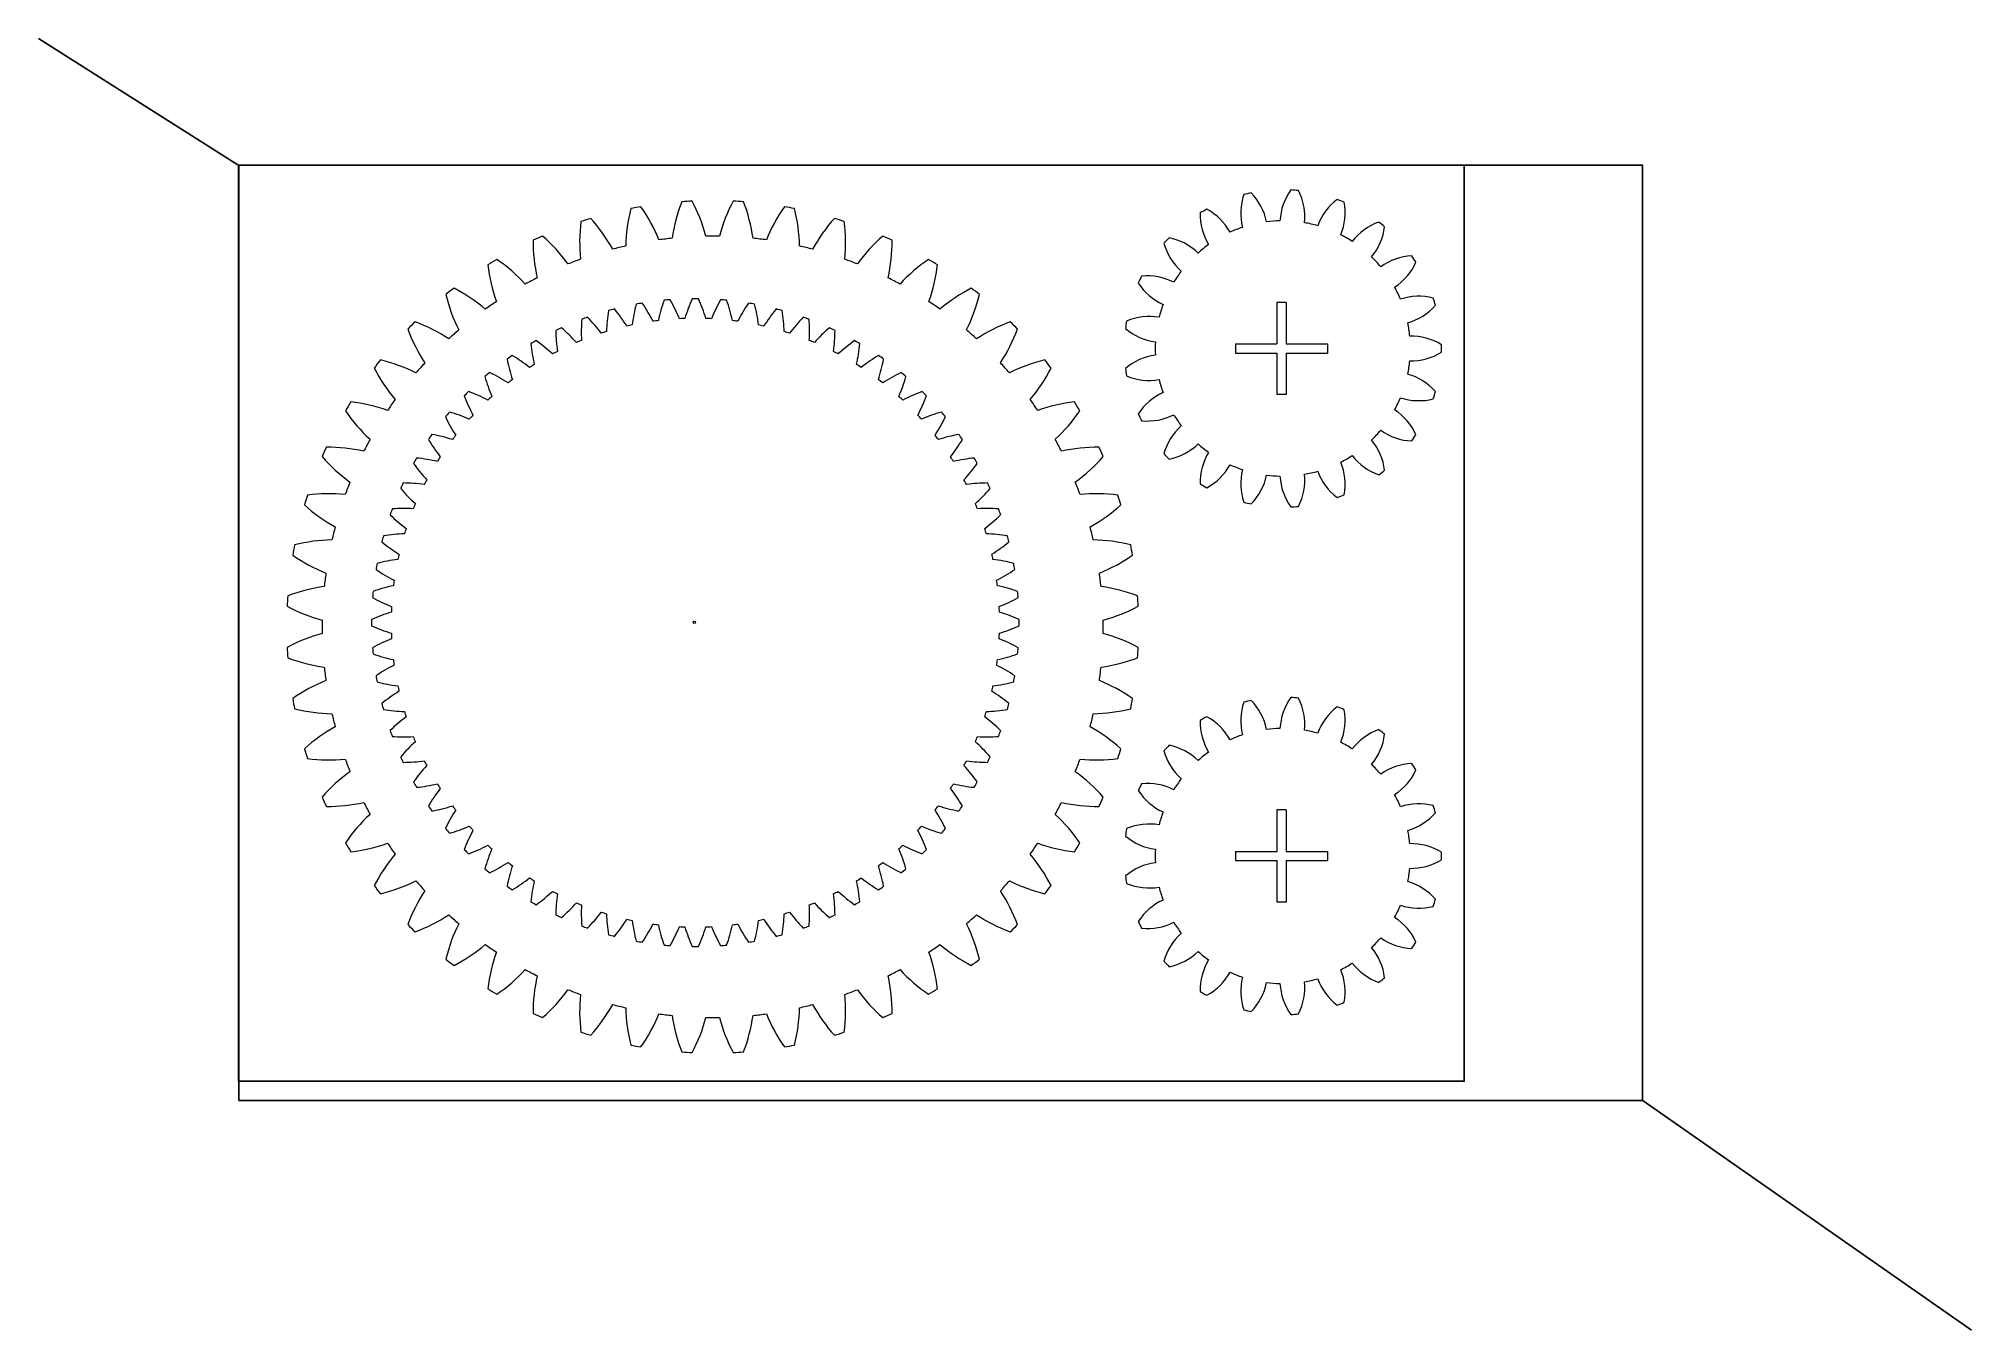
# Model space of a CAD drawing. Header units: millimetres. Extents: x 2960 to 3590, y 3551 to 3972.
import ezdxf

# ---------------------------------------------------------------- set-up
doc = ezdxf.new("R2010")
doc.units = ezdxf.units.MM

msp = doc.modelspace()

# ---------------------------------------------------------------- linework, layer by layer
at = {"color": 0}
for p, q in [((3025.17, 3930.49), (2959.9, 3971.82)), ((3483.37, 3625.53), (3590.44, 3550.65))]:
    msp.add_line(p, q, dxfattribs=at)
at = {"color": 1, "lineweight": 0}
for p, q in [((3363.85, 3885.8), (3363.85, 3872.3)), ((3366.85, 3885.8), (3363.85, 3885.8)), ((3366.85, 3885.8), (3366.85, 3872.3)), ((3350.35, 3872.3), (3363.85, 3872.3)), ((3350.35, 3872.3), (3350.35, 3869.3)), ((3366.85, 3872.3), (3380.35, 3872.3)), ((3380.35, 3872.3), (3380.35, 3869.3)), ((3350.35, 3869.3), (3363.85, 3869.3)), ((3363.85, 3869.3), (3363.85, 3855.8)), ((3366.85, 3869.3), (3380.35, 3869.3)), ((3366.85, 3869.3), (3366.85, 3855.8)), ((3366.85, 3855.8), (3363.85, 3855.8)), ((3363.85, 3720.31), (3363.85, 3706.81)), ((3366.85, 3720.31), (3363.85, 3720.31)), ((3366.85, 3720.31), (3366.85, 3706.81)), ((3350.35, 3706.81), (3363.85, 3706.81)), ((3350.35, 3706.81), (3350.35, 3703.81)), ((3350.35, 3703.81), (3363.85, 3703.81)), ((3363.85, 3703.81), (3363.85, 3690.31)), ((3366.85, 3706.81), (3380.35, 3706.81)), ((3366.85, 3703.81), (3380.35, 3703.81)), ((3366.85, 3703.81), (3366.85, 3690.31)), ((3380.35, 3706.81), (3380.35, 3703.81)), ((3366.85, 3690.31), (3363.85, 3690.31))]:
    msp.add_line(p, q, dxfattribs=at)
for points in [[(3025.12, 3930.6), (3025.12, 3631.85), (3424.99, 3631.85), (3424.99, 3930.6)], [(3025.18, 3625.56), (3483.18, 3625.56), (3483.18, 3930.56), (3025.18, 3930.56)]]:
    msp.add_lwpolyline(points, close=True)
msp.add_circle((3173.79, 3781.52), 0.392, dxfattribs=at)
for centre, radius, start, end in [((3383.75, 3911.41), 18.9, 144.13245, 176.95243), ((3365.8, 3870.8), 51.75, 84.34938, 87.07919), ((3354.1, 3913.63), 18.9, 354.47614, 27.29612), ((3204.96, 3903.25), 53.53, 165.75462, 178.94321), ((3179.79, 3780.03), 138.98, 99.68834, 101.08089), ((3112.56, 3886.31), 53.53, 21.82602, 35.01461), ((3219.63, 3899.31), 53.53, 158.83154, 172.02013), ((3179.79, 3780.03), 138.98, 92.76526, 94.15781), ((3125.86, 3893.64), 53.53, 14.90294, 28.09154), ((3233.72, 3893.64), 53.53, 151.90846, 165.09706), ((3179.79, 3780.03), 138.98, 85.84219, 87.23474), ((3139.95, 3899.31), 53.53, 7.97987, 21.16846), ((3247.02, 3886.31), 53.53, 144.98539, 158.17398), ((3179.79, 3780.03), 138.98, 78.91911, 80.31166), ((3154.61, 3903.25), 53.53, 1.05679, 14.24538), ((3365.8, 3870.8), 51.75, 118.6351, 121.3649), ((3332.01, 3899.59), 18.9, 28.76185, 61.58184), ((3370.99, 3914.89), 18.9, 161.2753, 194.09529), ((3365.8, 3870.8), 51.75, 101.49224, 104.22205), ((3342, 3908.28), 18.9, 11.619, 44.43898), ((3394.93, 3904.31), 18.9, 126.98959, 159.80957), ((3365.8, 3870.8), 51.75, 67.20653, 69.93633), ((3367.25, 3915.17), 18.9, 337.33328, 10.15327), ((3189.93, 3905.38), 53.53, 172.6777, 185.86629), ((3179.79, 3780.03), 138.98, 106.61142, 108.00397), ((3100.24, 3877.43), 53.53, 28.7491, 41.93769), ((3259.34, 3877.43), 53.53, 138.06231, 151.2509), ((3179.79, 3780.03), 138.98, 71.99603, 73.38858), ((3169.65, 3905.38), 53.53, 354.13371, 7.3223), ((3357.76, 3914.46), 18.9, 178.41816, 211.23815), ((3365.8, 3870.8), 41.62, 108.40969, 114.44745), ((3365.8, 3870.8), 41.62, 91.26684, 97.30459), ((3365.8, 3870.8), 41.62, 74.12398, 80.16173), ((3403.51, 3894.24), 18.9, 109.84673, 142.66672), ((3380.26, 3912.78), 18.9, 320.19043, 353.01041), ((3365.8, 3870.8), 51.75, 50.06367, 52.79347), ((3174.75, 3905.69), 53.53, 179.60077, 192.78936), ((3179.79, 3780.03), 138.98, 113.53449, 114.92705), ((3089.08, 3867.13), 53.53, 35.67217, 48.86077), ((3179.79, 3780.03), 127.39, 102.85699, 104.83532), ((3179.79, 3780.03), 127.39, 95.93391, 97.91224), ((3179.79, 3780.03), 127.39, 89.01084, 90.98916), ((3179.79, 3780.03), 127.39, 82.08776, 84.06609), ((3179.79, 3780.03), 127.39, 75.16468, 77.14301), ((3270.5, 3867.13), 53.53, 131.13923, 144.32783), ((3179.79, 3780.03), 138.98, 65.07295, 66.46551), ((3184.83, 3905.69), 53.53, 347.21064, 0.39923), ((3365.8, 3870.8), 51.75, 135.77795, 138.50776), ((3345.25, 3910.15), 18.9, 195.56102, 228.381), ((3325.02, 3888.35), 18.9, 45.90471, 78.7247), ((3365.8, 3870.8), 41.62, 125.55255, 131.59031), ((3365.8, 3870.8), 41.62, 56.98112, 63.01888), ((3179.79, 3780.03), 138.98, 120.45757, 121.85012), ((3159.64, 3904.17), 53.53, 186.52385, 199.71244), ((3079.24, 3855.56), 53.53, 42.59525, 55.78384), ((3179.79, 3780.03), 127.39, 109.78007, 111.75839), ((3179.79, 3780.03), 127.39, 68.24161, 70.21993), ((3280.34, 3855.56), 53.53, 124.21616, 137.40475), ((3179.79, 3780.03), 138.98, 58.14988, 59.54243), ((3199.94, 3904.17), 53.53, 340.28756, 353.47615), ((3365.8, 3870.8), 41.62, 39.83827, 45.87602), ((3408.74, 3882.08), 18.9, 92.70388, 125.52386), ((3391.99, 3906.65), 18.9, 303.04757, 335.86755), ((3365.8, 3870.8), 51.75, 32.92081, 35.65062), ((3179.79, 3780.03), 138.98, 127.38065, 128.7732), ((3070.87, 3842.89), 53.53, 49.51833, 62.70692), ((3179.79, 3780.03), 127.39, 116.70315, 118.68147), ((3179.79, 3780.03), 127.39, 61.31853, 63.29685), ((3288.71, 3842.89), 53.53, 117.29308, 130.48167), ((3179.79, 3780.03), 138.98, 51.2268, 52.61935), ((3365.8, 3870.8), 51.75, 152.92081, 155.65062), ((3334.56, 3902.34), 18.9, 212.70388, 245.52386), ((3321.66, 3875.55), 18.9, 63.04757, 95.86755), ((3365.8, 3870.8), 41.62, 142.69541, 148.73316), ((3365.8, 3870.8), 41.62, 22.69541, 28.73316), ((3144.82, 3900.83), 53.53, 193.44693, 206.63552), ((3179.79, 3780.03), 127.39, 123.62622, 125.60455), ((3204.24, 3872.43), 51.04, 165.46961, 173.19687), ((3174.16, 3781.39), 105.63, 99.4551, 100.5449), ((3114.76, 3856.65), 51.04, 26.80313, 34.53039), ((3212.06, 3869.46), 51.04, 160.46961, 168.19687), ((3174.16, 3781.39), 105.63, 94.4551, 95.5449), ((3121.54, 3861.54), 51.04, 21.80313, 29.53039), ((3219.59, 3865.82), 51.04, 155.46961, 163.19687), ((3174.16, 3781.39), 105.63, 89.4551, 90.5449), ((3128.73, 3865.82), 51.04, 16.80313, 24.53039), ((3226.78, 3861.54), 51.04, 150.46961, 158.19687), ((3174.16, 3781.39), 105.63, 84.4551, 85.5449), ((3136.26, 3869.46), 51.04, 11.80313, 19.53039), ((3233.56, 3856.65), 51.04, 145.46961, 153.19687), ((3174.16, 3781.39), 105.63, 79.4551, 80.5449), ((3144.08, 3872.43), 51.04, 6.80313, 14.53039), ((3179.79, 3780.03), 127.39, 54.39545, 56.37378), ((3214.76, 3900.83), 53.53, 333.36448, 346.55307), ((3365.8, 3870.8), 41.62, 159.83827, 165.87602), ((3410.16, 3868.92), 18.9, 75.56102, 108.381), ((3401.4, 3897.34), 18.9, 285.90471, 318.7247), ((3365.8, 3870.8), 51.75, 15.77795, 18.50776), ((3179.79, 3780.03), 138.98, 134.30372, 135.69628), ((3064.09, 3829.31), 53.53, 56.4414, 69.63), ((3187.97, 3876.27), 51.04, 175.46961, 183.19687), ((3174.16, 3781.39), 105.63, 109.4551, 110.5449), ((3102.59, 3845.19), 51.04, 36.80313, 44.53039), ((3196.19, 3874.7), 51.04, 170.46961, 178.19687), ((3174.16, 3781.39), 105.63, 104.4551, 105.5449), ((3108.42, 3851.19), 51.04, 31.80313, 39.53039), ((3174.16, 3781.39), 99.25, 101.98181, 103.01819), ((3174.16, 3781.39), 99.25, 96.98181, 98.01819), ((3174.16, 3781.39), 99.25, 91.98181, 93.01819), ((3174.16, 3781.39), 99.25, 86.98181, 88.01819), ((3174.16, 3781.39), 99.25, 81.98181, 83.01819), ((3174.16, 3781.39), 99.25, 76.98181, 78.01819), ((3239.89, 3851.19), 51.04, 140.46961, 148.19687), ((3174.16, 3781.39), 105.63, 74.4551, 75.5449), ((3152.13, 3874.7), 51.04, 1.80313, 9.53039), ((3245.73, 3845.19), 51.04, 135.46961, 143.19687), ((3174.16, 3781.39), 105.63, 69.4551, 70.5449), ((3160.35, 3876.27), 51.04, 356.80313, 4.53039), ((3295.49, 3829.31), 53.53, 110.37, 123.5586), ((3179.79, 3780.03), 138.98, 44.30372, 45.69628), ((3365.8, 3870.8), 51.75, 170.06367, 172.79347), ((3322.22, 3862.33), 18.9, 80.19043, 113.01041), ((3365.8, 3870.8), 41.62, 5.55255, 11.59031), ((3130.51, 3895.74), 53.53, 200.37, 213.5586), ((3179.79, 3780.03), 127.39, 130.5493, 132.52762), ((3174.16, 3781.39), 105.63, 119.4551, 120.5449), ((3171.29, 3877.23), 51.04, 185.46961, 193.19687), ((3092.6, 3831.8), 51.04, 46.80313, 54.53039), ((3174.16, 3781.39), 105.63, 114.4551, 115.5449), ((3179.65, 3877.11), 51.04, 180.46961, 188.19687), ((3097.3, 3838.71), 51.04, 41.80313, 49.53039), ((3174.16, 3781.39), 99.25, 111.98181, 113.01819), ((3174.16, 3781.39), 99.25, 106.98181, 108.01819), ((3174.16, 3781.39), 99.25, 71.98181, 73.01819), ((3174.16, 3781.39), 99.25, 66.98181, 68.01819), ((3251.02, 3838.71), 51.04, 130.46961, 138.19687), ((3174.16, 3781.39), 105.63, 64.4551, 65.5449), ((3168.67, 3877.11), 51.04, 351.80313, 359.53039), ((3255.72, 3831.8), 51.04, 125.46961, 133.19687), ((3174.16, 3781.39), 105.63, 59.4551, 60.5449), ((3177.03, 3877.23), 51.04, 346.80313, 354.53039), ((3179.79, 3780.03), 127.39, 47.47238, 49.4507), ((3229.06, 3895.74), 53.53, 326.4414, 339.63), ((3326.65, 3891.73), 18.9, 229.84673, 262.66672), ((3365.8, 3870.8), 41.62, 176.98112, 183.01888), ((3407.64, 3855.93), 18.9, 58.41816, 91.23815), ((3365.8, 3870.8), 51.75, 358.6351, 1.3649), ((3179.79, 3780.03), 138.98, 141.2268, 142.61935), ((3058.99, 3815), 53.53, 63.36448, 76.55307), ((3179.79, 3780.03), 127.39, 137.47238, 139.4507), ((3174.16, 3781.39), 105.63, 124.4551, 125.5449), ((3162.94, 3876.61), 51.04, 190.46961, 198.19687), ((3088.52, 3824.5), 51.04, 51.80313, 59.53039), ((3174.16, 3781.39), 99.25, 121.98181, 123.01819), ((3174.16, 3781.39), 99.25, 116.98181, 118.01819), ((3174.16, 3781.39), 99.25, 61.98181, 63.01819), ((3174.16, 3781.39), 99.25, 56.98181, 58.01819), ((3259.8, 3824.5), 51.04, 120.46961, 128.19687), ((3185.37, 3876.61), 51.04, 341.80313, 349.53039), ((3174.16, 3781.39), 105.63, 54.4551, 55.5449), ((3179.79, 3780.03), 127.39, 40.5493, 42.52762), ((3300.59, 3815), 53.53, 103.44693, 116.63552), ((3179.79, 3780.03), 138.98, 37.38065, 38.7732), ((3326.65, 3849.86), 18.9, 97.33328, 130.15327), ((3365.8, 3870.8), 41.62, 348.40969, 354.44745), ((3407.64, 3885.66), 18.9, 268.76185, 301.58184), ((3116.93, 3888.95), 53.53, 207.29308, 220.48167), ((3174.16, 3781.39), 105.63, 129.4551, 130.5449), ((3154.69, 3875.27), 51.04, 195.46961, 203.19687), ((3085.09, 3816.87), 51.04, 56.80313, 64.53039), ((3174.16, 3781.39), 99.25, 126.98181, 128.01819), ((3174.16, 3781.39), 99.25, 51.98181, 53.01819), ((3263.23, 3816.87), 51.04, 115.46961, 123.19687), ((3193.63, 3875.27), 51.04, 336.80313, 344.53039), ((3174.16, 3781.39), 105.63, 49.4551, 50.5449), ((3242.65, 3888.95), 53.53, 319.51833, 332.70692), ((3365.8, 3870.8), 51.75, 187.20653, 189.93633), ((3322.22, 3879.26), 18.9, 246.98959, 279.80957), ((3365.8, 3870.8), 41.62, 194.12398, 200.16173), ((3401.4, 3844.26), 18.9, 41.2753, 74.09529), ((3179.79, 3780.03), 138.98, 148.14988, 149.54243), ((3055.66, 3800.18), 53.53, 70.28756, 83.47615), ((3179.79, 3780.03), 127.39, 144.39545, 146.37378), ((3174.16, 3781.39), 105.63, 134.4551, 135.5449), ((3146.58, 3873.22), 51.04, 200.46961, 208.19687), ((3082.33, 3808.97), 51.04, 61.80313, 69.53039), ((3174.16, 3781.39), 99.25, 131.98181, 133.01819), ((3174.16, 3781.39), 99.25, 46.98181, 48.01819), ((3265.99, 3808.97), 51.04, 110.46961, 118.19687), ((3201.74, 3873.22), 51.04, 331.80313, 339.53039), ((3174.16, 3781.39), 105.63, 44.4551, 45.5449), ((3179.79, 3780.03), 127.39, 33.62622, 35.60455), ((3303.92, 3800.18), 53.53, 96.52385, 109.71244), ((3179.79, 3780.03), 138.98, 30.45757, 31.85012), ((3334.56, 3839.25), 18.9, 114.47614, 147.29612), ((3365.8, 3870.8), 41.62, 331.26684, 337.30459), ((3410.16, 3872.67), 18.9, 251.619, 284.43898), ((3365.8, 3870.8), 51.75, 341.49224, 344.22205), ((3104.26, 3880.58), 53.53, 214.21616, 227.40475), ((3174.16, 3781.39), 105.63, 139.4551, 140.5449), ((3138.68, 3870.46), 51.04, 205.46961, 213.19687), ((3080.28, 3800.86), 51.04, 66.80313, 74.53039), ((3174.16, 3781.39), 99.25, 136.98181, 138.01819), ((3174.16, 3781.39), 99.25, 41.98181, 43.01819), ((3268.04, 3800.86), 51.04, 105.46961, 113.19687), ((3209.64, 3870.46), 51.04, 326.80313, 334.53039), ((3174.16, 3781.39), 105.63, 39.4551, 40.5449), ((3255.32, 3880.58), 53.53, 312.59525, 325.78384), ((3365.8, 3870.8), 51.75, 204.34938, 207.07919), ((3321.66, 3866.04), 18.9, 264.13245, 296.95243), ((3365.8, 3870.8), 41.62, 211.26684, 217.30459), ((3391.99, 3834.94), 18.9, 24.13245, 56.95243), ((3179.79, 3780.03), 127.39, 151.31853, 153.29685), ((3174.16, 3781.39), 105.63, 144.4551, 145.5449), ((3131.05, 3867.03), 51.04, 210.46961, 218.19687), ((3078.94, 3792.6), 51.04, 71.80313, 79.53039), ((3174.16, 3781.39), 99.25, 141.98181, 143.01819), ((3174.16, 3781.39), 99.25, 36.98181, 38.01819), ((3269.38, 3792.6), 51.04, 100.46961, 108.19687), ((3217.27, 3867.03), 51.04, 321.80313, 329.53039), ((3174.16, 3781.39), 105.63, 34.4551, 35.5449), ((3179.79, 3780.03), 127.39, 26.70315, 28.68147), ((3345.25, 3831.44), 18.9, 131.619, 164.43898), ((3365.8, 3870.8), 41.62, 314.12398, 320.16173), ((3380.26, 3828.82), 18.9, 6.98959, 39.80957), ((3408.74, 3859.51), 18.9, 234.47614, 267.29612), ((3365.8, 3870.8), 51.75, 324.34938, 327.07919), ((3179.79, 3780.03), 138.98, 155.07295, 156.46551), ((3092.69, 3870.74), 53.53, 221.13923, 234.32783), ((3054.13, 3785.08), 53.53, 77.21064, 90.39923), ((3174.16, 3781.39), 105.63, 149.4551, 150.5449), ((3078.32, 3784.26), 51.04, 76.80313, 84.53039), ((3174.16, 3781.39), 99.25, 146.98181, 148.01819), ((3174.16, 3781.39), 99.25, 31.98181, 33.01819), ((3270, 3784.26), 51.04, 95.46961, 103.19687), ((3174.16, 3781.39), 105.63, 29.4551, 30.5449), ((3305.45, 3785.08), 53.53, 89.60077, 102.78936), ((3266.89, 3870.74), 53.53, 305.67217, 318.86077), ((3179.79, 3780.03), 138.98, 23.53449, 24.92705), ((3365.8, 3870.8), 51.75, 221.49224, 224.22205), ((3325.02, 3853.24), 18.9, 281.2753, 314.09529), ((3365.8, 3870.8), 41.62, 228.40969, 234.44745), ((3357.76, 3827.13), 18.9, 148.76185, 181.58184), ((3365.8, 3870.8), 41.62, 296.98112, 303.01888), ((3367.25, 3826.42), 18.9, 349.84673, 22.66672), ((3403.51, 3847.36), 18.9, 217.33328, 250.15327), ((3123.75, 3862.95), 51.04, 215.46961, 223.19687), ((3174.16, 3781.39), 99.25, 151.98181, 153.01819), ((3224.57, 3862.95), 51.04, 316.80313, 324.53039), ((3174.16, 3781.39), 99.25, 26.98181, 28.01819), ((3332.01, 3842), 18.9, 298.41816, 331.23815), ((3365.8, 3870.8), 41.62, 245.55255, 251.59031), ((3370.99, 3826.7), 18.9, 165.90471, 198.7247), ((3342, 3833.32), 18.9, 315.56102, 348.381), ((3365.8, 3870.8), 41.62, 262.69541, 268.73316), ((3383.75, 3830.19), 18.9, 183.04757, 215.86755), ((3354.1, 3827.96), 18.9, 332.70388, 5.52386), ((3365.8, 3870.8), 41.62, 279.83827, 285.87602), ((3394.93, 3837.28), 18.9, 200.19043, 233.01041), ((3365.8, 3870.8), 51.75, 307.20653, 309.93633), ((3179.79, 3780.03), 138.98, 161.99603, 163.38858), ((3054.44, 3769.89), 53.53, 84.13371, 97.3223), ((3179.79, 3780.03), 127.39, 158.24161, 160.21993), ((3174.16, 3781.39), 105.63, 154.4551, 155.5449), ((3116.84, 3858.25), 51.04, 220.46961, 228.19687), ((3078.44, 3775.9), 51.04, 81.80313, 89.53039), ((3269.88, 3775.9), 51.04, 90.46961, 98.19687), ((3231.48, 3858.25), 51.04, 311.80313, 319.53039), ((3174.16, 3781.39), 105.63, 24.4551, 25.5449), ((3179.79, 3780.03), 127.39, 19.78007, 21.75839), ((3305.14, 3769.89), 53.53, 82.6777, 95.86629), ((3179.79, 3780.03), 138.98, 16.61142, 18.00397), ((3365.8, 3870.8), 51.75, 238.6351, 241.3649), ((3365.8, 3870.8), 51.75, 290.06367, 292.79347), ((3082.39, 3859.58), 53.53, 228.06231, 241.2509), ((3174.16, 3781.39), 105.63, 159.4551, 160.5449), ((3110.36, 3852.96), 51.04, 225.46961, 233.19687), ((3079.28, 3767.58), 51.04, 86.80313, 94.53039), ((3174.16, 3781.39), 99.25, 156.98181, 158.01819), ((3174.16, 3781.39), 99.25, 21.98181, 23.01819), ((3269.04, 3767.58), 51.04, 85.46961, 93.19687), ((3237.96, 3852.96), 51.04, 306.80313, 314.53039), ((3174.16, 3781.39), 105.63, 19.4551, 20.5449), ((3277.19, 3859.58), 53.53, 298.7491, 311.93769), ((3365.8, 3870.8), 51.75, 255.77795, 258.50776), ((3365.8, 3870.8), 51.75, 272.92081, 275.65062), ((3179.79, 3780.03), 127.39, 165.16468, 167.14301), ((3174.16, 3781.39), 105.63, 164.4551, 165.5449), ((3080.85, 3759.36), 51.04, 91.80313, 99.53039), ((3174.16, 3781.39), 99.25, 161.98181, 163.01819), ((3174.16, 3781.39), 99.25, 16.98181, 18.01819), ((3267.47, 3759.36), 51.04, 80.46961, 88.19687), ((3174.16, 3781.39), 105.63, 14.4551, 15.5449), ((3179.79, 3780.03), 127.39, 12.85699, 14.83532), ((3179.79, 3780.03), 138.98, 168.91911, 170.31166), ((3073.51, 3847.26), 53.53, 234.98539, 248.17398), ((3056.58, 3754.86), 53.53, 91.05679, 104.24538), ((3104.36, 3847.12), 51.04, 230.46961, 238.19687), ((3174.16, 3781.39), 99.25, 166.98181, 168.01819), ((3243.96, 3847.12), 51.04, 301.80313, 309.53039), ((3174.16, 3781.39), 99.25, 11.98181, 13.01819), ((3303, 3754.86), 53.53, 75.75462, 88.94321), ((3286.07, 3847.26), 53.53, 291.82602, 305.01461), ((3179.79, 3780.03), 138.98, 9.68834, 11.08089), ((3179.79, 3780.03), 127.39, 172.08776, 174.06609), ((3174.16, 3781.39), 105.63, 169.4551, 170.5449), ((3098.9, 3840.79), 51.04, 235.46961, 243.19687), ((3083.12, 3751.31), 51.04, 96.80313, 104.53039), ((3265.2, 3751.31), 51.04, 75.46961, 83.19687), ((3249.42, 3840.79), 51.04, 296.80313, 304.53039), ((3174.16, 3781.39), 105.63, 9.4551, 10.5449), ((3179.79, 3780.03), 127.39, 5.93391, 7.91224), ((3179.79, 3780.03), 138.98, 175.84219, 177.23474), ((3060.51, 3740.19), 53.53, 97.97987, 111.16846), ((3174.16, 3781.39), 105.63, 174.4551, 175.5449), ((3094.01, 3834.01), 51.04, 240.46961, 248.19687), ((3086.09, 3743.49), 51.04, 101.80313, 109.53039), ((3174.16, 3781.39), 99.25, 171.98181, 173.01819), ((3174.16, 3781.39), 99.25, 6.98181, 8.01819), ((3262.23, 3743.49), 51.04, 70.46961, 78.19687), ((3254.31, 3834.01), 51.04, 291.80313, 299.53039), ((3174.16, 3781.39), 105.63, 4.4551, 5.5449), ((3299.07, 3740.19), 53.53, 68.83154, 82.02013), ((3179.79, 3780.03), 138.98, 2.76526, 4.15781), ((3066.18, 3833.96), 53.53, 241.90846, 255.09706), ((3089.73, 3735.96), 51.04, 106.80313, 114.53039), ((3174.16, 3781.39), 99.25, 176.98181, 178.01819), ((3174.16, 3781.39), 99.25, 1.98181, 3.01819), ((3258.59, 3735.96), 51.04, 65.46961, 73.19687), ((3293.4, 3833.96), 53.53, 284.90294, 298.09154), ((3066.18, 3726.1), 53.53, 104.90294, 118.09154), ((3179.79, 3780.03), 127.39, 179.01084, 180.98916), ((3174.16, 3781.39), 105.63, 179.4551, 180.5449), ((3089.73, 3826.82), 51.04, 245.46961, 253.19687), ((3174.16, 3781.39), 99.25, 181.98181, 183.01819), ((3174.16, 3781.39), 99.25, 356.98181, 358.01819), ((3258.59, 3826.82), 51.04, 286.80313, 294.53039), ((3174.16, 3781.39), 105.63, 359.4551, 0.5449), ((3179.79, 3780.03), 127.39, 359.01084, 0.98916), ((3293.4, 3726.1), 53.53, 61.90846, 75.09706), ((3179.79, 3780.03), 138.98, 182.76526, 184.15781), ((3094.01, 3728.77), 51.04, 111.80313, 119.53039), ((3174.16, 3781.39), 105.63, 184.4551, 185.5449), ((3086.09, 3819.29), 51.04, 250.46961, 258.19687), ((3262.23, 3819.29), 51.04, 281.80313, 289.53039), ((3254.31, 3728.77), 51.04, 60.46961, 68.19687), ((3174.16, 3781.39), 105.63, 354.4551, 355.5449), ((3179.79, 3780.03), 138.98, 355.84219, 357.23474), ((3060.51, 3819.88), 53.53, 248.83154, 262.02013), ((3179.79, 3780.03), 127.39, 185.93391, 187.91224), ((3098.9, 3721.99), 51.04, 116.80313, 124.53039), ((3174.16, 3781.39), 99.25, 186.98181, 188.01819), ((3174.16, 3781.39), 99.25, 351.98181, 353.01819), ((3249.42, 3721.99), 51.04, 55.46961, 63.19687), ((3179.79, 3780.03), 127.39, 352.08776, 354.06609), ((3299.07, 3819.88), 53.53, 277.97987, 291.16846), ((3073.51, 3712.8), 53.53, 111.82602, 125.01461), ((3174.16, 3781.39), 105.63, 189.4551, 190.5449), ((3083.12, 3811.47), 51.04, 255.46961, 263.19687), ((3104.36, 3715.65), 51.04, 121.80313, 129.53039), ((3174.16, 3781.39), 99.25, 191.98181, 193.01819), ((3174.16, 3781.39), 99.25, 346.98181, 348.01819), ((3243.96, 3715.65), 51.04, 50.46961, 58.19687), ((3265.2, 3811.47), 51.04, 276.80313, 284.53039), ((3174.16, 3781.39), 105.63, 349.4551, 350.5449), ((3286.07, 3712.8), 53.53, 54.98539, 68.17398), ((3179.79, 3780.03), 138.98, 189.68834, 191.08089), ((3056.58, 3805.21), 53.53, 255.75462, 268.94321), ((3174.16, 3781.39), 105.63, 194.4551, 195.5449), ((3080.85, 3803.42), 51.04, 260.46961, 268.19687), ((3174.16, 3781.39), 99.25, 196.98181, 198.01819), ((3174.16, 3781.39), 99.25, 341.98181, 343.01819), ((3267.47, 3803.42), 51.04, 271.80313, 279.53039), ((3174.16, 3781.39), 105.63, 344.4551, 345.5449), ((3303, 3805.21), 53.53, 271.05679, 284.24538), ((3179.79, 3780.03), 138.98, 348.91911, 350.31166), ((3370.99, 3749.41), 18.9, 161.2753, 194.09529), ((3365.8, 3705.31), 51.75, 101.49224, 104.22205), ((3342, 3742.79), 18.9, 11.619, 44.43898), ((3383.75, 3745.92), 18.9, 144.13245, 176.95243), ((3365.8, 3705.31), 51.75, 84.34938, 87.07919), ((3354.1, 3748.14), 18.9, 354.47614, 27.29612), ((3394.93, 3738.82), 18.9, 126.98959, 159.80957), ((3365.8, 3705.31), 51.75, 67.20653, 69.93633), ((3367.25, 3749.69), 18.9, 337.33328, 10.15327), ((3082.39, 3700.48), 53.53, 118.7491, 131.93769), ((3179.79, 3780.03), 127.39, 192.85699, 194.83532), ((3110.36, 3709.82), 51.04, 126.80313, 134.53039), ((3174.16, 3781.39), 105.63, 199.4551, 200.5449), ((3237.96, 3709.82), 51.04, 45.46961, 53.19687), ((3174.16, 3781.39), 105.63, 339.4551, 340.5449), ((3179.79, 3780.03), 127.39, 345.16468, 347.14301), ((3277.19, 3700.48), 53.53, 48.06231, 61.2509), ((3357.76, 3748.98), 18.9, 178.41816, 211.23815), ((3365.8, 3705.31), 51.75, 118.6351, 121.3649), ((3332.01, 3734.11), 18.9, 28.76185, 61.58184), ((3365.8, 3705.31), 41.62, 91.26684, 97.30459), ((3365.8, 3705.31), 41.62, 74.12398, 80.16173), ((3403.51, 3728.75), 18.9, 109.84673, 142.66672), ((3365.8, 3705.31), 51.75, 50.06367, 52.79347), ((3179.79, 3780.03), 138.98, 196.61142, 198.00397), ((3079.28, 3795.2), 51.04, 265.46961, 273.19687), ((3116.84, 3704.53), 51.04, 131.80313, 139.53039), ((3174.16, 3781.39), 99.25, 201.98181, 203.01819), ((3174.16, 3781.39), 99.25, 336.98181, 338.01819), ((3231.48, 3704.53), 51.04, 40.46961, 48.19687), ((3269.04, 3795.2), 51.04, 266.80313, 274.53039), ((3179.79, 3780.03), 138.98, 341.99603, 343.38858), ((3365.8, 3705.31), 51.75, 135.77795, 138.50776), ((3345.25, 3744.67), 18.9, 195.56102, 228.381), ((3325.02, 3722.87), 18.9, 45.90471, 78.7247), ((3365.8, 3705.31), 41.62, 125.55255, 131.59031), ((3365.8, 3705.31), 41.62, 108.40969, 114.44745), ((3365.8, 3705.31), 41.62, 56.98112, 63.01888), ((3380.26, 3747.29), 18.9, 320.19043, 353.01041), ((3054.44, 3790.17), 53.53, 262.6777, 275.86629), ((3092.69, 3689.32), 53.53, 125.67217, 138.86077), ((3179.79, 3780.03), 127.39, 199.78007, 201.75839), ((3174.16, 3781.39), 105.63, 204.4551, 205.5449), ((3078.44, 3786.88), 51.04, 270.46961, 278.19687), ((3123.75, 3699.83), 51.04, 136.80313, 144.53039), ((3174.16, 3781.39), 99.25, 206.98181, 208.01819), ((3174.16, 3781.39), 99.25, 331.98181, 333.01819), ((3224.57, 3699.83), 51.04, 35.46961, 43.19687), ((3269.88, 3786.88), 51.04, 261.80313, 269.53039), ((3174.16, 3781.39), 105.63, 334.4551, 335.5449), ((3179.79, 3780.03), 127.39, 338.24161, 340.21993), ((3266.89, 3689.32), 53.53, 41.13923, 54.32783), ((3305.14, 3790.17), 53.53, 264.13371, 277.3223), ((3365.8, 3705.31), 41.62, 39.83827, 45.87602), ((3408.74, 3716.59), 18.9, 92.70388, 125.52386), ((3391.99, 3741.16), 18.9, 303.04757, 335.86755), ((3365.8, 3705.31), 51.75, 32.92081, 35.65062), ((3174.16, 3781.39), 105.63, 209.4551, 210.5449), ((3078.32, 3778.52), 51.04, 275.46961, 283.19687), ((3131.05, 3695.75), 51.04, 141.80313, 149.53039), ((3174.16, 3781.39), 99.25, 211.98181, 213.01819), ((3174.16, 3781.39), 99.25, 326.98181, 328.01819), ((3217.27, 3695.75), 51.04, 30.46961, 38.19687), ((3270, 3778.52), 51.04, 256.80313, 264.53039), ((3174.16, 3781.39), 105.63, 329.4551, 330.5449), ((3365.8, 3705.31), 51.75, 152.92081, 155.65062), ((3334.56, 3736.86), 18.9, 212.70388, 245.52386), ((3321.66, 3710.07), 18.9, 63.04757, 95.86755), ((3365.8, 3705.31), 41.62, 142.69541, 148.73316), ((3179.79, 3780.03), 138.98, 203.53449, 204.92705), ((3054.13, 3774.99), 53.53, 269.60077, 282.78936), ((3179.79, 3780.03), 127.39, 206.70315, 208.68147), ((3174.16, 3781.39), 105.63, 214.4551, 215.5449), ((3078.94, 3770.17), 51.04, 280.46961, 288.19687), ((3138.68, 3692.32), 51.04, 146.80313, 154.53039), ((3174.16, 3781.39), 99.25, 216.98181, 218.01819), ((3174.16, 3781.39), 99.25, 321.98181, 323.01819), ((3209.64, 3692.32), 51.04, 25.46961, 33.19687), ((3269.38, 3770.17), 51.04, 251.80313, 259.53039), ((3174.16, 3781.39), 105.63, 324.4551, 325.5449), ((3179.79, 3780.03), 127.39, 331.31853, 333.29685), ((3305.45, 3774.99), 53.53, 257.21064, 270.39923), ((3179.79, 3780.03), 138.98, 335.07295, 336.46551), ((3365.8, 3705.31), 41.62, 22.69541, 28.73316), ((3410.16, 3703.43), 18.9, 75.56102, 108.381), ((3365.8, 3705.31), 51.75, 15.77795, 18.50776), ((3104.26, 3679.48), 53.53, 132.59525, 145.78384), ((3174.16, 3781.39), 105.63, 219.4551, 220.5449), ((3080.28, 3761.92), 51.04, 285.46961, 293.19687), ((3174.16, 3781.39), 99.25, 221.98181, 223.01819), ((3174.16, 3781.39), 99.25, 316.98181, 318.01819), ((3268.04, 3761.92), 51.04, 246.80313, 254.53039), ((3174.16, 3781.39), 105.63, 319.4551, 320.5449), ((3255.32, 3679.48), 53.53, 34.21616, 47.40475), ((3365.8, 3705.31), 51.75, 170.06367, 172.79347), ((3322.22, 3696.84), 18.9, 80.19043, 113.01041), ((3365.8, 3705.31), 41.62, 159.83827, 165.87602), ((3401.4, 3731.85), 18.9, 285.90471, 318.7247), ((3179.79, 3780.03), 138.98, 210.45757, 211.85012), ((3055.66, 3759.88), 53.53, 276.52385, 289.71244), ((3179.79, 3780.03), 127.39, 213.62622, 215.60455), ((3146.58, 3689.56), 51.04, 151.80313, 159.53039), ((3082.33, 3753.81), 51.04, 290.46961, 298.19687), ((3154.69, 3687.51), 51.04, 156.80313, 164.53039), ((3174.16, 3781.39), 99.25, 226.98181, 228.01819), ((3174.16, 3781.39), 99.25, 311.98181, 313.01819), ((3193.63, 3687.51), 51.04, 15.46961, 23.19687), ((3265.99, 3753.81), 51.04, 241.80313, 249.53039), ((3201.74, 3689.56), 51.04, 20.46961, 28.19687), ((3179.79, 3780.03), 127.39, 324.39545, 326.37378), ((3303.92, 3759.88), 53.53, 250.28756, 263.47615), ((3179.79, 3780.03), 138.98, 328.14988, 329.54243), ((3326.65, 3726.25), 18.9, 229.84673, 262.66672), ((3365.8, 3705.31), 41.62, 5.55255, 11.59031), ((3407.64, 3690.44), 18.9, 58.41816, 91.23815), ((3116.93, 3671.11), 53.53, 139.51833, 152.70692), ((3174.16, 3781.39), 105.63, 224.4551, 225.5449), ((3085.09, 3745.91), 51.04, 295.46961, 303.19687), ((3162.94, 3686.17), 51.04, 161.80313, 169.53039), ((3174.16, 3781.39), 99.25, 231.98181, 233.01819), ((3174.16, 3781.39), 99.25, 306.98181, 308.01819), ((3185.37, 3686.17), 51.04, 10.46961, 18.19687), ((3263.23, 3745.91), 51.04, 236.80313, 244.53039), ((3174.16, 3781.39), 105.63, 314.4551, 315.5449), ((3242.65, 3671.11), 53.53, 27.29308, 40.48167), ((3326.65, 3684.37), 18.9, 97.33328, 130.15327), ((3365.8, 3705.31), 41.62, 176.98112, 183.01888), ((3365.8, 3705.31), 41.62, 348.40969, 354.44745), ((3407.64, 3720.18), 18.9, 268.76185, 301.58184), ((3365.8, 3705.31), 51.75, 358.6351, 1.3649), ((3179.79, 3780.03), 138.98, 217.38065, 218.7732), ((3058.99, 3745.06), 53.53, 283.44693, 296.63552), ((3179.79, 3780.03), 127.39, 220.5493, 222.52762), ((3174.16, 3781.39), 105.63, 229.4551, 230.5449), ((3174.16, 3781.39), 105.63, 234.4551, 235.5449), ((3088.52, 3738.28), 51.04, 300.46961, 308.19687), ((3174.16, 3781.39), 99.25, 236.98181, 238.01819), ((3171.29, 3685.55), 51.04, 166.80313, 174.53039), ((3174.16, 3781.39), 99.25, 301.98181, 303.01819), ((3177.03, 3685.55), 51.04, 5.46961, 13.19687), ((3259.8, 3738.28), 51.04, 231.80313, 239.53039), ((3174.16, 3781.39), 105.63, 304.4551, 305.5449), ((3174.16, 3781.39), 105.63, 309.4551, 310.5449), ((3179.79, 3780.03), 127.39, 317.47238, 319.4507), ((3300.59, 3745.06), 53.53, 243.36448, 256.55307), ((3179.79, 3780.03), 138.98, 321.2268, 322.61935), ((3365.8, 3705.31), 51.75, 187.20653, 189.93633), ((3322.22, 3713.78), 18.9, 246.98959, 279.80957), ((3365.8, 3705.31), 41.62, 194.12398, 200.16173), ((3401.4, 3678.77), 18.9, 41.2753, 74.09529), ((3130.51, 3664.33), 53.53, 146.4414, 159.63), ((3174.16, 3781.39), 105.63, 239.4551, 240.5449), ((3092.6, 3730.98), 51.04, 305.46961, 313.19687), ((3174.16, 3781.39), 99.25, 241.98181, 243.01819), ((3179.65, 3685.67), 51.04, 171.80313, 179.53039), ((3097.3, 3724.07), 51.04, 310.46961, 318.19687), ((3174.16, 3781.39), 99.25, 246.98181, 248.01819), ((3187.97, 3686.51), 51.04, 176.80313, 184.53039), ((3160.35, 3686.51), 51.04, 355.46961, 3.19687), ((3174.16, 3781.39), 99.25, 291.98181, 293.01819), ((3251.02, 3724.07), 51.04, 221.80313, 229.53039), ((3174.16, 3781.39), 99.25, 296.98181, 298.01819), ((3168.67, 3685.67), 51.04, 0.46961, 8.19687), ((3255.72, 3730.98), 51.04, 226.80313, 234.53039), ((3174.16, 3781.39), 105.63, 299.4551, 300.5449), ((3229.06, 3664.33), 53.53, 20.37, 33.5586), ((3334.56, 3673.76), 18.9, 114.47614, 147.29612), ((3365.8, 3705.31), 41.62, 331.26684, 337.30459), ((3410.16, 3707.19), 18.9, 251.619, 284.43898), ((3365.8, 3705.31), 51.75, 341.49224, 344.22205), ((3179.79, 3780.03), 138.98, 224.30372, 225.69628), ((3064.09, 3730.76), 53.53, 290.37, 303.5586), ((3144.82, 3659.23), 53.53, 153.36448, 166.55307), ((3179.79, 3780.03), 127.39, 227.47238, 229.4507), ((3174.16, 3781.39), 105.63, 244.4551, 245.5449), ((3174.16, 3781.39), 105.63, 249.4551, 250.5449), ((3102.59, 3717.59), 51.04, 315.46961, 323.19687), ((3174.16, 3781.39), 99.25, 251.98181, 253.01819), ((3196.19, 3688.08), 51.04, 181.80313, 189.53039), ((3108.42, 3711.59), 51.04, 320.46961, 328.19687), ((3174.16, 3781.39), 99.25, 256.98181, 258.01819), ((3204.24, 3690.35), 51.04, 186.80313, 194.53039), ((3114.76, 3706.13), 51.04, 325.46961, 333.19687), ((3174.16, 3781.39), 99.25, 261.98181, 263.01819), ((3212.06, 3693.32), 51.04, 191.80313, 199.53039), ((3136.26, 3693.32), 51.04, 340.46961, 348.19687), ((3174.16, 3781.39), 99.25, 276.98181, 278.01819), ((3233.56, 3706.13), 51.04, 206.80313, 214.53039), ((3144.08, 3690.35), 51.04, 345.46961, 353.19687), ((3174.16, 3781.39), 99.25, 281.98181, 283.01819), ((3239.89, 3711.59), 51.04, 211.80313, 219.53039), ((3152.13, 3688.08), 51.04, 350.46961, 358.19687), ((3174.16, 3781.39), 99.25, 286.98181, 288.01819), ((3245.73, 3717.59), 51.04, 216.80313, 224.53039), ((3174.16, 3781.39), 105.63, 289.4551, 290.5449), ((3174.16, 3781.39), 105.63, 294.4551, 295.5449), ((3179.79, 3780.03), 127.39, 310.5493, 312.52762), ((3214.76, 3659.23), 53.53, 13.44693, 26.63552), ((3295.49, 3730.76), 53.53, 236.4414, 249.63), ((3179.79, 3780.03), 138.98, 314.30372, 315.69628), ((3365.8, 3705.31), 51.75, 204.34938, 207.07919), ((3321.66, 3700.55), 18.9, 264.13245, 296.95243), ((3365.8, 3705.31), 41.62, 211.26684, 217.30459), ((3391.99, 3669.46), 18.9, 24.13245, 56.95243), ((3070.87, 3717.17), 53.53, 297.29308, 310.48167), ((3179.79, 3780.03), 127.39, 234.39545, 236.37378), ((3174.16, 3781.39), 105.63, 254.4551, 255.5449), ((3174.16, 3781.39), 105.63, 259.4551, 260.5449), ((3174.16, 3781.39), 105.63, 264.4551, 265.5449), ((3121.54, 3701.24), 51.04, 330.46961, 338.19687), ((3174.16, 3781.39), 99.25, 266.98181, 268.01819), ((3219.59, 3696.96), 51.04, 196.80313, 204.53039), ((3128.73, 3696.96), 51.04, 335.46961, 343.19687), ((3174.16, 3781.39), 99.25, 271.98181, 273.01819), ((3226.78, 3701.24), 51.04, 201.80313, 209.53039), ((3174.16, 3781.39), 105.63, 274.4551, 275.5449), ((3174.16, 3781.39), 105.63, 279.4551, 280.5449), ((3174.16, 3781.39), 105.63, 284.4551, 285.5449), ((3179.79, 3780.03), 127.39, 303.62622, 305.60455), ((3288.71, 3717.17), 53.53, 229.51833, 242.70692), ((3345.25, 3665.95), 18.9, 131.619, 164.43898), ((3365.8, 3705.31), 41.62, 314.12398, 320.16173), ((3408.74, 3694.03), 18.9, 234.47614, 267.29612), ((3365.8, 3705.31), 51.75, 324.34938, 327.07919), ((3179.79, 3780.03), 138.98, 231.2268, 232.61935), ((3159.64, 3655.9), 53.53, 160.28756, 173.47615), ((3174.16, 3781.39), 105.63, 269.4551, 270.5449), ((3199.94, 3655.9), 53.53, 6.52385, 19.71244), ((3179.79, 3780.03), 138.98, 307.38065, 308.7732), ((3365.8, 3705.31), 51.75, 221.49224, 224.22205), ((3325.02, 3687.75), 18.9, 281.2753, 314.09529), ((3365.8, 3705.31), 41.62, 228.40969, 234.44745), ((3357.76, 3661.64), 18.9, 148.76185, 181.58184), ((3365.8, 3705.31), 41.62, 296.98112, 303.01888), ((3403.51, 3681.87), 18.9, 217.33328, 250.15327), ((3380.26, 3663.33), 18.9, 6.98959, 39.80957), ((3079.24, 3704.5), 53.53, 304.21616, 317.40475), ((3179.79, 3780.03), 127.39, 241.31853, 243.29685), ((3174.75, 3654.37), 53.53, 167.21064, 180.39923), ((3179.79, 3780.03), 127.39, 296.70315, 298.68147), ((3184.83, 3654.37), 53.53, 359.60077, 12.78936), ((3280.34, 3704.5), 53.53, 222.59525, 235.78384), ((3332.01, 3676.51), 18.9, 298.41816, 331.23815), ((3365.8, 3705.31), 41.62, 245.55255, 251.59031), ((3370.99, 3661.21), 18.9, 165.90471, 198.7247), ((3342, 3667.83), 18.9, 315.56102, 348.381), ((3365.8, 3705.31), 41.62, 262.69541, 268.73316), ((3383.75, 3664.7), 18.9, 183.04757, 215.86755), ((3354.1, 3662.48), 18.9, 332.70388, 5.52386), ((3365.8, 3705.31), 41.62, 279.83827, 285.87602), ((3394.93, 3671.8), 18.9, 200.19043, 233.01041), ((3367.25, 3660.93), 18.9, 349.84673, 22.66672), ((3365.8, 3705.31), 51.75, 307.20653, 309.93633), ((3179.79, 3780.03), 138.98, 238.14988, 239.54243), ((3089.08, 3692.93), 53.53, 311.13923, 324.32783), ((3179.79, 3780.03), 127.39, 248.24161, 250.21993), ((3189.93, 3654.68), 53.53, 174.13371, 187.3223), ((3169.65, 3654.68), 53.53, 352.6777, 5.86629), ((3179.79, 3780.03), 127.39, 289.78007, 291.75839), ((3270.5, 3692.93), 53.53, 215.67217, 228.86077), ((3179.79, 3780.03), 138.98, 300.45757, 301.85012), ((3365.8, 3705.31), 51.75, 238.6351, 241.3649), ((3365.8, 3705.31), 51.75, 290.06367, 292.79347), ((3179.79, 3780.03), 138.98, 245.07295, 246.46551), ((3100.24, 3682.63), 53.53, 318.06231, 331.2509), ((3179.79, 3780.03), 127.39, 255.16468, 257.14301), ((3204.96, 3656.82), 53.53, 181.05679, 194.24538), ((3112.56, 3673.75), 53.53, 324.98539, 338.17398), ((3179.79, 3780.03), 127.39, 262.08776, 264.06609), ((3219.63, 3660.75), 53.53, 187.97987, 201.16846), ((3125.86, 3666.42), 53.53, 331.90846, 345.09706), ((3179.79, 3780.03), 127.39, 269.01084, 270.98916), ((3233.72, 3666.42), 53.53, 194.90294, 208.09154), ((3139.95, 3660.75), 53.53, 338.83154, 352.02013), ((3179.79, 3780.03), 127.39, 275.93391, 277.91224), ((3247.02, 3673.75), 53.53, 201.82602, 215.01461), ((3154.61, 3656.82), 53.53, 345.75462, 358.94321), ((3179.79, 3780.03), 127.39, 282.85699, 284.83532), ((3259.34, 3682.63), 53.53, 208.7491, 221.93769), ((3179.79, 3780.03), 138.98, 293.53449, 294.92705), ((3365.8, 3705.31), 51.75, 255.77795, 258.50776), ((3365.8, 3705.31), 51.75, 272.92081, 275.65062), ((3179.79, 3780.03), 138.98, 251.99603, 253.38858), ((3179.79, 3780.03), 138.98, 286.61142, 288.00397), ((3179.79, 3780.03), 138.98, 258.91911, 260.31166), ((3179.79, 3780.03), 138.98, 265.84219, 267.23474), ((3179.79, 3780.03), 138.98, 272.76526, 274.15781), ((3179.79, 3780.03), 138.98, 279.68834, 281.08089)]:
    msp.add_arc(centre, radius, start, end, dxfattribs=at)

doc.saveas('drawing.dxf')
